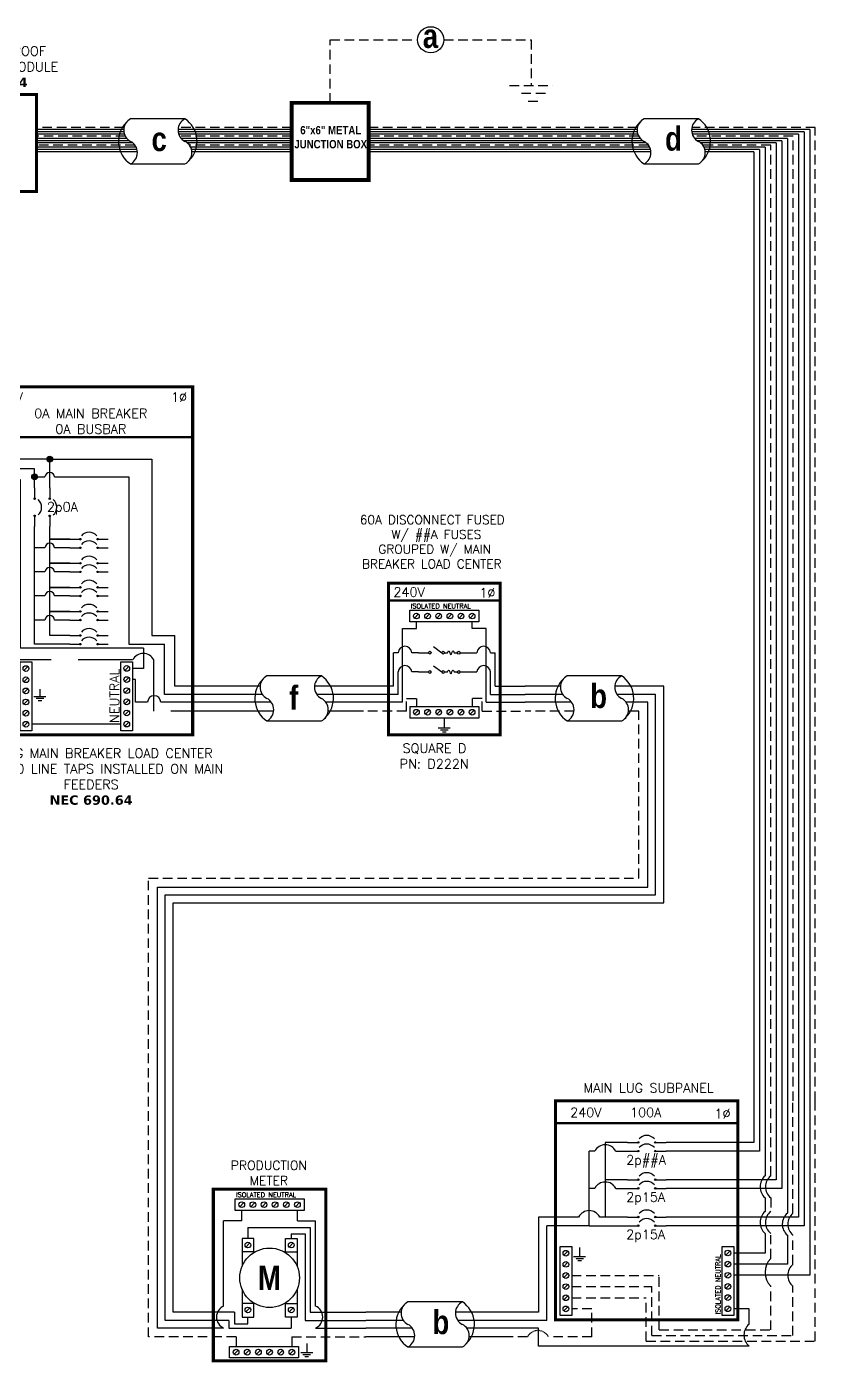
# Model space of a CAD drawing. Header units: feet. Extents: x 12814 to 13413, y 16036 to 16622.
# Drawn here: x 13105 to 13413, y 16100 to 16622 of the extents above; entities that cross this region are included whole.
import ezdxf

# ---------------------------------------------------------------- set-up
doc = ezdxf.new("R2010")
doc.units = ezdxf.units.FT
doc.header["$MEASUREMENT"] = 0
doc.linetypes.add('HIDDEN', pattern=[0.375, 0.25, -0.125])
for name, color, linetype in [('ONE LINE BLOCKS', 7, 'Continuous'), ('TABLES', 7, 'Continuous'), ('TEXT', 7, 'Continuous'), ('Z - TITLEBLOCK TXT', 7, 'Continuous')]:
    doc.layers.add(name, color=color, linetype=linetype)
doc.styles.add('ONE LINE TXT', font='techb___.ttf')
doc.styles.get("Standard").update_dxf_attribs({"font": 'simplex.shx'})

# ---------------------------------------------------------------- blocks, each defined once
blk = doc.blocks.new('*U6')
at = {"color": 7, "linetype": 'Continuous'}
for p, q in [((6.669, 2.433), (2.905, 2.433)), ((2.435, 1.711), (0, 1.711)), ((9.575, 1.711), (6.199, 1.711)), ((2.905, -0.69), (6.669, -0.69))]:
    blk.add_line(p, q, dxfattribs=at)
at = {"color": 10, "linetype": 'Continuous'}
for p, q in [((2.591, 1.149), (0, 1.149)), ((9.575, 1.149), (6.355, 1.149))]:
    blk.add_line(p, q, dxfattribs=at)
at = {"color": 253, "linetype": 'Continuous'}
for p, q in [((3.208, 0.611), (0, 0.611)), ((9.575, 0.611), (6.972, 0.611))]:
    blk.add_line(p, q, dxfattribs=at)
at = {"color": 7, "linetype": 'Continuous'}
for centre, start, end in [((3.942, 0.872), 133.97324, 236.42648), ((5.633, 0.872), 313.97324, 56.42648)]:
    blk.add_arc(centre, 1.874, start, end, dxfattribs=at)
at = {"layer": 'TEXT', "color": 92, "linetype": 'HIDDEN', "ltscale": 15}
for p, q in [((3.373, 0), (0, 0)), ((9.575, 0), (7.137, 0))]:
    blk.add_line(p, q, dxfattribs=at)
at = {"layer": 'Z - TITLEBLOCK TXT', "linetype": 'Continuous'}
for centre, start, end in [((3.315, 1.653), 117.66392, 242.33608), ((7.078, 1.653), 117.66392, 242.33608), ((2.496, 0.091), 297.66392, 62.33608), ((6.26, 0.091), 297.66392, 62.33608)]:
    blk.add_arc(centre, 0.882, start, end, dxfattribs=at)
blk = doc.blocks.new('M_LINE TAPS')
at = {"layer": 'ONE LINE BLOCKS', "linetype": 'Continuous'}
h = blk.add_hatch(color=254, dxfattribs=at)
h.dxf.hatch_style = 1
edge = h.paths.add_edge_path()
edge.add_arc((-12.115, 17.423), 0.197, 0, 360)
h = blk.add_hatch(color=254, dxfattribs=at)
h.dxf.hatch_style = 1
edge = h.paths.add_edge_path()
edge.add_arc((-13.164, 16.191), 0.197, 0, 360)
h = blk.add_hatch(color=1, dxfattribs=at)
h.dxf.hatch_style = 1
edge = h.paths.add_edge_path()
edge.add_arc((-13.164, 14.685), 0.0515, 0, 360)
h = blk.add_hatch(color=1, dxfattribs=at)
h.dxf.hatch_style = 1
edge = h.paths.add_edge_path()
edge.add_arc((-12.115, 14.685), 0.0515, 0, 360)
h = blk.add_hatch(color=1, dxfattribs=at)
h.dxf.hatch_style = 1
edge = h.paths.add_edge_path()
edge.add_arc((-13.164, 13.502), 0.0515, 0, 360)
h = blk.add_hatch(color=1, dxfattribs=at)
h.dxf.hatch_style = 1
edge = h.paths.add_edge_path()
edge.add_arc((-12.115, 13.502), 0.0515, 0, 360)
h = blk.add_hatch(color=1, dxfattribs=at)
h.dxf.hatch_style = 1
edge = h.paths.add_edge_path()
edge.add_arc((-9.991, 11.887), 0.0515, 0, 360)
h = blk.add_hatch(color=1, dxfattribs=at)
h.dxf.hatch_style = 1
edge = h.paths.add_edge_path()
edge.add_arc((-9.991, 11.288), 0.0515, 0, 360)
h = blk.add_hatch(color=1, dxfattribs=at)
h.dxf.hatch_style = 1
edge = h.paths.add_edge_path()
edge.add_arc((-8.808, 11.887), 0.0515, 0, 360)
h = blk.add_hatch(color=1, dxfattribs=at)
h.dxf.hatch_style = 1
edge = h.paths.add_edge_path()
edge.add_arc((-8.808, 11.288), 0.0515, 0, 360)
h = blk.add_hatch(color=1, dxfattribs=at)
h.dxf.hatch_style = 1
edge = h.paths.add_edge_path()
edge.add_arc((-9.991, 10.221), 0.0515, 0, 360)
h = blk.add_hatch(color=1, dxfattribs=at)
h.dxf.hatch_style = 1
edge = h.paths.add_edge_path()
edge.add_arc((-8.808, 10.221), 0.0515, 0, 360)
h = blk.add_hatch(color=1, dxfattribs=at)
h.dxf.hatch_style = 1
edge = h.paths.add_edge_path()
edge.add_arc((-9.991, 9.622), 0.0515, 0, 360)
h = blk.add_hatch(color=1, dxfattribs=at)
h.dxf.hatch_style = 1
edge = h.paths.add_edge_path()
edge.add_arc((-8.808, 9.622), 0.0515, 0, 360)
h = blk.add_hatch(color=1, dxfattribs=at)
h.dxf.hatch_style = 1
edge = h.paths.add_edge_path()
edge.add_arc((-9.991, 8.555), 0.0515, 0, 360)
h = blk.add_hatch(color=1, dxfattribs=at)
h.dxf.hatch_style = 1
edge = h.paths.add_edge_path()
edge.add_arc((-8.808, 8.555), 0.0515, 0, 360)
h = blk.add_hatch(color=1, dxfattribs=at)
h.dxf.hatch_style = 1
edge = h.paths.add_edge_path()
edge.add_arc((-9.991, 7.957), 0.0515, 0, 360)
h = blk.add_hatch(color=1, dxfattribs=at)
h.dxf.hatch_style = 1
edge = h.paths.add_edge_path()
edge.add_arc((-8.808, 7.957), 0.0515, 0, 360)
h = blk.add_hatch(color=1, dxfattribs=at)
h.dxf.hatch_style = 1
edge = h.paths.add_edge_path()
edge.add_arc((-9.991, 6.889), 0.0515, 0, 360)
h = blk.add_hatch(color=1, dxfattribs=at)
h.dxf.hatch_style = 1
edge = h.paths.add_edge_path()
edge.add_arc((-8.808, 6.889), 0.0515, 0, 360)
h = blk.add_hatch(color=1, dxfattribs=at)
h.dxf.hatch_style = 1
edge = h.paths.add_edge_path()
edge.add_arc((-9.991, 6.291), 0.0515, 0, 360)
h = blk.add_hatch(color=1, dxfattribs=at)
h.dxf.hatch_style = 1
edge = h.paths.add_edge_path()
edge.add_arc((-8.808, 6.291), 0.0515, 0, 360)
h = blk.add_hatch(color=1, dxfattribs=at)
h.dxf.hatch_style = 1
edge = h.paths.add_edge_path()
edge.add_arc((-9.991, 5.224), 0.0515, 0, 360)
h = blk.add_hatch(color=1, dxfattribs=at)
h.dxf.hatch_style = 1
edge = h.paths.add_edge_path()
edge.add_arc((-9.991, 4.625), 0.0515, 0, 360)
h = blk.add_hatch(color=1, dxfattribs=at)
h.dxf.hatch_style = 1
edge = h.paths.add_edge_path()
edge.add_arc((-8.808, 5.224), 0.0515, 0, 360)
h = blk.add_hatch(color=1, dxfattribs=at)
h.dxf.hatch_style = 1
edge = h.paths.add_edge_path()
edge.add_arc((-8.808, 4.625), 0.0515, 0, 360)
at = {"color": 155, "true_color": 0x647190}
blk.add_line((-16.567, 22.428), (-2.231, 22.428), dxfattribs=at)
at = {"color": 10, "linetype": 'Continuous'}
for p, q in [((-4.177, 1.149), (-4.177, 4.625)), ((-3.462, 4.625), (-3.462, 4.625)), ((0, 1.149), (-4.177, 1.149))]:
    blk.add_line(p, q, dxfattribs=at)
at = {"color": 7, "linetype": 'Continuous'}
for p, q in [((-3.464, 1.711), (-3.464, 5.224)), ((0, 1.711), (-3.464, 1.711))]:
    blk.add_line(p, q, dxfattribs=at)
at = {"color": 253, "linetype": 'Continuous'}
for p, q in [((-6.184, 2.177), (-6.39, 2.177)), ((-6.184, 0.611), (-6.184, 2.177)), ((-5.36, 0.611), (-6.184, 0.611)), ((0, 0.611), (-4.425, 0.611))]:
    blk.add_line(p, q, dxfattribs=at)
at = {"color": 7, "linetype": 'Continuous'}
blk.add_circle((-21.169, -2.704), 0.906, dxfattribs=at)
at = {"color": 253, "linetype": 'Continuous'}
blk.add_arc((-4.892, 0.584), 0.468, 3.28193, 176.71807, dxfattribs=at)
at = {"layer": 'ONE LINE BLOCKS', "lineweight": 50}
blk.add_line((-16.567, 18.948), (-2.231, 18.948), dxfattribs=at)
at = {"layer": 'ONE LINE BLOCKS', "lineweight": 50, "const_width": 0.21}
for points in [[(-20.599, 23.898), (-20.599, 26.892), (-17.258, 26.892), (-17.258, 23.898)], [(-16.567, -1.647), (-16.567, 22.428), (-2.231, 22.428), (-2.231, -1.647)]]:
    blk.add_lwpolyline(points, close=True, dxfattribs=at)
at = {"layer": 'TEXT', "color": 92, "linetype": 'HIDDEN', "ltscale": 15}
for p, q in [((-6.39, 3.547), (-15.333, 3.547)), ((-15.333, 3.547), (-15.333, 2.935)), ((-15.333, 2.935), (-14.165, 2.935)), ((-4.917, 0), (-4.917, 3.547)), ((0, 0), (-4.917, 0)), ((-14.165, -0.148), (-21.169, -0.148)), ((-21.169, -0.148), (-21.169, -1.798)), ((-21.169, -3.61), (-21.169, -5.799))]:
    blk.add_line(p, q, dxfattribs=at)
at = {"layer": 'TEXT', "color": 92, "linetype": 'Continuous', "ltscale": 15}
blk.add_line((-7.195, -0.918), (-13.361, -0.918), dxfattribs=at)
at = {"layer": 'TEXT', "color": 92, "linetype": 'Continuous', "flags": 128}
for points in [[(-13.205, 1.009), (-12.375, 1.009)], [(-12.79, 1.513), (-12.79, 1.009)], [(-12.519, 0.855), (-13.061, 0.855)], [(-12.663, 0.701), (-12.917, 0.701)]]:
    blk.add_lwpolyline(points, dxfattribs=at)
at = {"layer": 'TEXT', "color": 92, "linetype": 'Continuous', "ltscale": 4, "flags": 128}
for points in [[(-22.671, -5.799), (-19.666, -5.799)], [(-20.187, -6.356), (-22.151, -6.356)], [(-20.708, -6.913), (-21.63, -6.913)]]:
    blk.add_lwpolyline(points, dxfattribs=at)
at = {"layer": 'TEXT', "linetype": 'Continuous'}
blk.add_circle((-18.928, 25.395), 1.267, dxfattribs=at)
at = {"layer": 'TEXT', "color": 92, "linetype": 'Continuous', "ltscale": 0.3}
blk.add_arc((-5.647, 3.164), 0.824, 27.66392, 152.33608, dxfattribs=at)
at = {"layer": 'Z - TITLEBLOCK TXT', "color": 253, "linetype": 'Continuous'}
for p, q in [((-20.077, 15.98), (-20.077, 23.898)), ((-14.134, 15.98), (-20.077, 15.98)), ((-14.134, 4.344), (-14.134, 15.98)), ((-5.63, 4.344), (-14.134, 4.344)), ((-5.63, 4.344), (-5.63, 2.948)), ((-5.63, 2.948), (-6.39, 2.948))]:
    blk.add_line(p, q, dxfattribs=at)
at = {"layer": 'Z - TITLEBLOCK TXT', "color": 10, "linetype": 'Continuous'}
for p, q in [((-18.928, 16.744), (-18.928, 23.898)), ((-13.164, 16.744), (-18.928, 16.744)), ((-13.164, 15.429), (-13.164, 16.744)), ((-12.967, 16.191), (-12.446, 16.191)), ((-11.783, 16.191), (-6.656, 16.191)), ((-6.656, 16.191), (-6.656, 4.625)), ((-13.164, 4.625), (-13.164, 12.759)), ((-12.446, 11.288), (-13.164, 11.288)), ((-10.734, 11.288), (-11.783, 11.288)), ((-12.446, 9.622), (-13.164, 9.622)), ((-10.734, 9.622), (-11.783, 9.622)), ((-12.446, 7.957), (-13.164, 7.957)), ((-10.734, 7.957), (-11.783, 7.957)), ((-12.446, 6.291), (-13.164, 6.291)), ((-10.734, 6.291), (-11.783, 6.291)), ((-10.734, 4.625), (-13.164, 4.625)), ((-6.656, 4.625), (-4.177, 4.625))]:
    blk.add_line(p, q, dxfattribs=at)
at = {"layer": 'Z - TITLEBLOCK TXT', "color": 7, "linetype": 'Continuous'}
for p, q in [((-17.778, 17.423), (-17.778, 23.898)), ((-12.115, 17.423), (-17.778, 17.423)), ((-12.115, 15.429), (-12.115, 17.423)), ((-11.918, 17.423), (-5.044, 17.423)), ((-5.044, 17.423), (-5.044, 5.224)), ((-12.115, 10.221), (-12.115, 12.759)), ((-12.115, 11.887), (-10.734, 11.887)), ((-10.734, 11.887), (-12.115, 11.887)), ((-12.115, 8.555), (-12.115, 10.221)), ((-12.115, 10.221), (-10.734, 10.221)), ((-10.734, 10.221), (-12.115, 10.221)), ((-12.115, 6.889), (-12.115, 8.555)), ((-12.115, 8.555), (-10.734, 8.555)), ((-10.734, 8.555), (-12.115, 8.555)), ((-12.115, 5.224), (-12.115, 6.889)), ((-12.115, 6.889), (-10.734, 6.889)), ((-10.734, 6.889), (-12.115, 6.889)), ((-10.734, 5.224), (-12.115, 5.224)), ((-5.044, 5.224), (-3.464, 5.224))]:
    blk.add_line(p, q, dxfattribs=at)
at = {"layer": 'Z - TITLEBLOCK TXT', "color": 1, "linetype": 'Continuous'}
for p, q in [((-14.165, -1.378), (-14.165, 3.395)), ((-14.165, 3.395), (-13.361, 3.395)), ((-13.361, 3.395), (-13.361, -1.378)), ((-7.195, -1.366), (-7.195, 3.408)), ((-7.195, 3.408), (-6.39, 3.408)), ((-6.39, 3.408), (-6.39, -1.366)), ((-13.361, -1.378), (-14.165, -1.378)), ((-6.39, -1.366), (-7.195, -1.366))]:
    blk.add_line(p, q, dxfattribs=at)
at = {"layer": 'Z - TITLEBLOCK TXT', "color": 4, "linetype": 'Continuous'}
for p, q in [((-13.624, 3.075), (-13.902, 2.796)), ((-6.653, 3.087), (-6.932, 2.809)), ((-13.624, 2.304), (-13.902, 2.025)), ((-6.653, 2.317), (-6.932, 2.038)), ((-13.624, 1.533), (-13.902, 1.255)), ((-6.653, 1.546), (-6.932, 1.267)), ((-13.624, 0.762), (-13.902, 0.484)), ((-6.653, 0.775), (-6.932, 0.497)), ((-6.653, 0.004), (-6.932, -0.274)), ((-13.624, -0.008), (-13.902, -0.287)), ((-13.624, -0.779), (-13.902, -1.058)), ((-6.653, -0.766), (-6.932, -1.045))]:
    blk.add_line(p, q, dxfattribs=at)
at = {"layer": 'Z - TITLEBLOCK TXT', "color": 1, "linetype": 'Continuous', "flags": 128}
for points in [[(-13.164, 15.429), (-13.164, 14.685)], [(-13.164, 15.429), (-13.164, 14.685)], [(-12.115, 15.429), (-12.115, 14.685)], [(-12.115, 15.429), (-12.115, 14.685)], [(-13.164, 13.502), (-13.164, 12.759)], [(-12.115, 13.502), (-12.115, 12.759)], [(-10.734, 11.887), (-9.991, 11.887)], [(-10.734, 11.887), (-9.991, 11.887)], [(-10.734, 11.288), (-9.991, 11.288)], [(-10.734, 11.288), (-9.991, 11.288)], [(-8.808, 11.887), (-8.064, 11.887)], [(-8.808, 11.288), (-8.064, 11.288)], [(-10.734, 10.221), (-9.991, 10.221)], [(-10.734, 10.221), (-9.991, 10.221)], [(-8.808, 10.221), (-8.064, 10.221)], [(-10.734, 9.622), (-9.991, 9.622)], [(-10.734, 9.622), (-9.991, 9.622)], [(-8.808, 9.622), (-8.064, 9.622)], [(-10.734, 8.555), (-9.991, 8.555)], [(-10.734, 8.555), (-9.991, 8.555)], [(-8.808, 8.555), (-8.064, 8.555)], [(-10.734, 7.957), (-9.991, 7.957)], [(-10.734, 7.957), (-9.991, 7.957)], [(-8.808, 7.957), (-8.064, 7.957)], [(-10.734, 6.889), (-9.991, 6.889)], [(-10.734, 6.889), (-9.991, 6.889)], [(-8.808, 6.889), (-8.064, 6.889)], [(-10.734, 6.291), (-9.991, 6.291)], [(-10.734, 6.291), (-9.991, 6.291)], [(-8.808, 6.291), (-8.064, 6.291)], [(-10.734, 5.224), (-9.991, 5.224)], [(-10.734, 5.224), (-9.991, 5.224)], [(-10.734, 4.625), (-9.991, 4.625)], [(-10.734, 4.625), (-9.991, 4.625)], [(-8.808, 5.224), (-8.064, 5.224)], [(-8.808, 4.625), (-8.064, 4.625)]]:
    blk.add_lwpolyline(points, dxfattribs=at)
at = {"layer": 'Z - TITLEBLOCK TXT', "color": 7, "linetype": 'Continuous'}
for centre in [(-12.115, 17.423), (-12.115, 17.423), (-13.164, 16.191)]:
    blk.add_circle(centre, 0.197, dxfattribs=at)
at = {"layer": 'Z - TITLEBLOCK TXT', "color": 1, "linetype": 'Continuous'}
for centre in [(-13.164, 14.685), (-12.115, 14.685), (-13.164, 13.502), (-12.115, 13.502), (-9.991, 11.887), (-9.991, 11.288), (-8.808, 11.887), (-8.808, 11.288), (-9.991, 10.221), (-8.808, 10.221), (-9.991, 9.622), (-8.808, 9.622), (-9.991, 8.555), (-8.808, 8.555), (-9.991, 7.957), (-8.808, 7.957), (-9.991, 6.889), (-8.808, 6.889), (-9.991, 6.291), (-8.808, 6.291), (-9.991, 5.224), (-9.991, 4.625), (-8.808, 5.224), (-8.808, 4.625)]:
    blk.add_circle(centre, 0.0515, dxfattribs=at)
at = {"layer": 'Z - TITLEBLOCK TXT', "color": 4, "linetype": 'Continuous'}
for centre in [(-13.763, 2.935), (-6.792, 2.948), (-13.763, 2.165), (-6.792, 2.177), (-13.763, 1.394), (-6.792, 1.407), (-13.763, 0.623), (-13.763, -0.148), (-6.792, 0.636), (-6.792, -0.135), (-13.763, -0.918), (-6.792, -0.906)]:
    blk.add_circle(centre, 0.197, dxfattribs=at)
at = {"layer": 'Z - TITLEBLOCK TXT', "color": 10, "linetype": 'Continuous'}
for centre in [(-12.115, 16.172), (-12.115, 11.269), (-12.115, 9.603), (-12.115, 7.938), (-12.115, 6.272)]:
    blk.add_arc(centre, 0.332, 3.2937, 176.7063, dxfattribs=at)
at = {"layer": 'Z - TITLEBLOCK TXT', "color": 1, "linetype": 'Continuous'}
for centre, start, end in [((-13.375, 14.094), 310.3392, 49.6608), ((-12.326, 14.094), 310.3392, 49.6608), ((-9.399, 11.675), 40.3392, 139.6608), ((-9.399, 11.077), 40.3392, 139.6608), ((-9.399, 10.01), 40.3392, 139.6608), ((-9.399, 9.411), 40.3392, 139.6608), ((-9.399, 8.344), 40.3392, 139.6608), ((-9.399, 7.745), 40.3392, 139.6608), ((-9.399, 6.678), 40.3392, 139.6608), ((-9.399, 6.079), 40.3392, 139.6608), ((-9.399, 5.012), 40.3392, 139.6608), ((-9.399, 4.413), 40.3392, 139.6608)]:
    blk.add_arc(centre, 0.697, start, end, dxfattribs=at)
at = {"layer": 'TABLES', "color": 1, "linetype": 'Continuous'}
blk.add_text('NEUTRAL', height=0.648, rotation=90, dxfattribs=at).set_placement((-7.311, -0.826))
at = {"layer": 'TEXT', "color": 1, "attachment_point": 5}
for s, width, gutter_width, heights, insert, char_height in [('EXISTING\\P120/240V UTILITY METER', 0.05231, 7.17, [0], (-23.305, 25.455), 0.62775), ('240V', 0.14806, 0.75, [0], (-15.056, 21.71), 0.648), ('1∅', 0.14806, 0.75, [0], (-3.173, 21.71), 0.648), ('0A MAIN BREAKER\\P0A BUSBAR', 11.19903, 0.75, [0], (-9.274, 20.045), 0.648), ('2p0A', 0.14806, 0.75, [0], (-11.242, 14.016), 0.648), ('EXISTING MAIN BREAKER LOAD CENTER INSULATED LINE TAPS INSTALLED ON MAIN FEEDERS\\P{\\fVerdana|b1|i0|c0|p34;NEC 690.64}', 18.4888, 7.17, [5.996], (-9.253, -4.546), 0.648)]:
    blk.add_mtext_dynamic_manual_height_columns(s, width=width, gutter_width=gutter_width, heights=heights, dxfattribs=dict(at, insert=insert, char_height=char_height))
at = {"layer": 'Z - TITLEBLOCK TXT', "color": 253, "linetype": 'Continuous', "style": 'ONE LINE TXT'}
blk.add_text('M', height=1.662, dxfattribs=at).set_placement((-19.736, 24.559))
at = {"layer": 'Z - TITLEBLOCK TXT', "color": 1, "linetype": 'Continuous', "insert": (-21.734, -1.631), "char_height": 1.66239, "attachment_point": 1, "style": 'ONE LINE TXT'}
blk.add_mtext_dynamic_manual_height_columns('{\\W1;\\C256;a}', width=0.13853, gutter_width=2.132, heights=[0], dxfattribs=at)
blk = doc.blocks.new('*U12')
at = {"color": 155, "true_color": 0x647190}
blk.add_blockref('M_LINE TAPS', (0, 0), dxfattribs=at)
blk = doc.blocks.new('M_MAIN DISCONNECT')
at = {"color": 253, "linetype": 'Continuous'}
for p, q in [((10.94, -17.67), (10.94, -15.06)), ((32.69, -17.67), (32.69, -15.06)), ((5.45, -46.43), (5.45, -17.67)), ((5.45, -17.67), (10.94, -17.67)), ((38.18, -17.67), (32.69, -17.67)), ((38.18, -46.43), (38.18, -17.67)), ((5.45, -46.43), (-9.78, -46.43)), ((38.18, -46.43), (53.41, -46.43))]:
    blk.add_line(p, q, dxfattribs=at)
at = {"color": 7, "linetype": 'Continuous'}
for p, q in [((1.95, -40.22), (1.95, -27.1)), ((3.81, -27.1), (1.95, -27.1)), ((11.72, -27.1), (9.09, -27.1)), ((31.91, -27.1), (34.54, -27.1)), ((39.82, -27.1), (41.69, -27.1)), ((41.69, -40.22), (41.69, -27.1)), ((1.95, -40.22), (-9.78, -40.22)), ((41.69, -40.22), (53.41, -40.22))]:
    blk.add_line(p, q, dxfattribs=at)
at = {"color": 1, "linetype": 'Continuous'}
for p, q in [((21.88, -27.1), (23.12, -27.1)), ((25.67, -27.11), (26.91, -27.11)), ((21.88, -34.64), (23.12, -34.64)), ((25.67, -34.64), (26.91, -34.64))]:
    blk.add_line(p, q, dxfattribs=at)
at = {"color": 10, "linetype": 'Continuous'}
for p, q in [((3.81, -43.39), (3.81, -34.64)), ((11.72, -34.64), (9.09, -34.64)), ((31.91, -34.64), (34.54, -34.64)), ((39.82, -43.39), (39.82, -34.64)), ((3.81, -43.39), (-9.78, -43.39)), ((39.82, -43.39), (53.41, -43.39))]:
    blk.add_line(p, q, dxfattribs=at)
at = {"color": 7, "linetype": 'Continuous'}
for centre in [(6.45, -27.26), (37.18, -27.26)]:
    blk.add_arc(centre, 2.64, 3.2819, 176.7181, dxfattribs=at)
at = {"color": 10, "linetype": 'Continuous'}
for centre in [(6.45, -34.79), (37.18, -34.79)]:
    blk.add_arc(centre, 2.64, 3.2819, 176.7181, dxfattribs=at)
at = {"color": 1, "linetype": 'Continuous'}
for points in [[(23.12, -27.1), (23.5, -26.34), (24.4, -27.87), (25.22, -26.34), (25.67, -27.11)], [(23.12, -34.64), (23.5, -33.88), (24.4, -35.4), (25.22, -33.88), (25.67, -34.64)]]:
    blk.add_spline(points, degree=3, dxfattribs=at)
at = {"layer": 'ONE LINE BLOCKS', "lineweight": 50}
blk.add_line((0, -6.77), (43.61, -6.77), dxfattribs=at)
at = {"layer": 'ONE LINE BLOCKS', "lineweight": 50, "const_width": 1.19}
blk.add_lwpolyline([(0, -59.17), (0, 0), (43.61, 0), (43.61, -59.17)], close=True, dxfattribs=at)
at = {"layer": 'TEXT', "color": 92, "linetype": 'HIDDEN', "ltscale": 15}
for p, q in [((7.03, -49.88), (7.03, -44.94)), ((7.03, -44.94), (10.94, -44.94)), ((10.94, -44.94), (10.94, -48.08)), ((36.6, -44.94), (32.69, -44.94)), ((32.69, -44.94), (32.69, -48.08)), ((36.6, -49.88), (36.6, -44.94)), ((7.03, -49.88), (-9.78, -49.88)), ((36.6, -49.88), (53.41, -49.88))]:
    blk.add_line(p, q, dxfattribs=at)
at = {"layer": 'TEXT', "color": 92, "linetype": 'Continuous', "flags": 128}
for points in [[(19.48, -56.44), (24.16, -56.44)], [(23.35, -57.31), (20.29, -57.31)], [(21.82, -52.94), (21.82, -56.44)], [(22.53, -58.18), (21.1, -58.18)]]:
    blk.add_lwpolyline(points, dxfattribs=at)
at = {"layer": 'Z - TITLEBLOCK TXT', "color": 1, "linetype": 'Continuous'}
for p, q in [((8.34, -15.06), (8.34, -10.52)), ((8.34, -10.52), (35.29, -10.52)), ((35.29, -15.06), (8.34, -15.06)), ((35.29, -10.52), (35.29, -15.06)), ((17.54, -24.65), (20.8, -27.1)), ((11.72, -27.1), (15.64, -27.1)), ((27.99, -27.11), (31.91, -27.11)), ((11.72, -34.64), (15.64, -34.64)), ((17.54, -32.19), (20.8, -34.63)), ((27.99, -34.64), (31.91, -34.64)), ((8.34, -48.08), (35.29, -48.08)), ((8.34, -48.08), (8.34, -52.62)), ((35.29, -48.08), (35.29, -52.62)), ((35.29, -52.62), (8.34, -52.62))]:
    blk.add_line(p, q, dxfattribs=at)
at = {"layer": 'Z - TITLEBLOCK TXT', "color": 4, "linetype": 'Continuous'}
for p, q in [((11.73, -12), (10.15, -13.58)), ((16.08, -12), (14.5, -13.58)), ((20.43, -12), (18.86, -13.58)), ((24.78, -12), (23.21, -13.58)), ((29.13, -12), (27.56, -13.58)), ((33.48, -12), (31.91, -13.58)), ((11.73, -49.56), (10.15, -51.13)), ((16.08, -49.56), (14.5, -51.13)), ((20.43, -49.56), (18.86, -51.13)), ((24.78, -49.56), (23.21, -51.13)), ((29.13, -49.56), (27.56, -51.13)), ((33.48, -49.56), (31.91, -51.13))]:
    blk.add_line(p, q, dxfattribs=at)
for centre in [(10.94, -12.79), (15.29, -12.79), (19.64, -12.79), (23.99, -12.79), (28.34, -12.79), (32.69, -12.79), (10.94, -50.35), (15.29, -50.35), (19.64, -50.35), (23.99, -50.35), (28.34, -50.35), (32.69, -50.35)]:
    blk.add_circle(centre, 1.11, dxfattribs=at)
at = {"layer": 'Z - TITLEBLOCK TXT', "color": 1, "linetype": 'Continuous'}
for centre in [(16.18, -27.1), (21.34, -27.1), (27.45, -27.11), (16.18, -34.64), (21.34, -34.64), (27.45, -34.64)]:
    blk.add_circle(centre, 0.541, dxfattribs=at)
at = {"layer": 'TABLES', "color": 4, "linetype": 'Continuous'}
blk.add_text('ISOLATED NEUTRAL', height=1.8743, dxfattribs=at).set_placement((8.7, -9.86))
at = {"layer": 'TEXT', "color": 1}
for s, width, gutter_width, heights, insert, char_height, attachment_point in [('\\A1;\\pi4.1167;60A DISCONNECT FUSED \\P\\pi16.454;W/ ##A FUSES\\P\\pi11.355;GROUPED W/ MAIN \\P\\pi4.9392;BREAKER LOAD CENTER', 71.8931, 92.23, [24.13], (-15.26, 26.55), 3.4544, 1), ('240V', 0.1481, 0.75, [0], (8.07, -3.44), 3.658, 5), ('1∅', 0.1481, 0.75, [0], (38.63, -3.74), 3.658, 5), ('\\A1;\\pi3.6942,t21.982;SQUARE D\\P\\pi2.5621,t20.85;PN: D222N', 35.0816, 28.88, [13.54], (1.84, -62.59), 3.6576, 1)]:
    blk.add_mtext_dynamic_manual_height_columns(s, width=width, gutter_width=gutter_width, heights=heights, dxfattribs=dict(at, insert=insert, char_height=char_height, attachment_point=attachment_point))
blk = doc.blocks.new('*U13')
blk.add_blockref('M_MAIN DISCONNECT', (0, 0))
blk = doc.blocks.new('*U14')
at = {"layer": 'ONE LINE BLOCKS', "linetype": 'Continuous'}
h = blk.add_hatch(color=1, dxfattribs=at)
h.dxf.hatch_style = 1
edge = h.paths.add_edge_path()
edge.add_arc((32.25, -16.19), 0.291, 0, 360)
h = blk.add_hatch(color=1, dxfattribs=at)
h.dxf.hatch_style = 1
edge = h.paths.add_edge_path()
edge.add_arc((32.25, -19.57), 0.291, 0, 360)
h = blk.add_hatch(color=1, dxfattribs=at)
h.dxf.hatch_style = 1
edge = h.paths.add_edge_path()
edge.add_arc((38.92, -16.19), 0.291, 0, 360)
h = blk.add_hatch(color=1, dxfattribs=at)
h.dxf.hatch_style = 1
edge = h.paths.add_edge_path()
edge.add_arc((38.92, -19.57), 0.291, 0, 360)
h = blk.add_hatch(color=1, dxfattribs=at)
h.dxf.hatch_style = 1
edge = h.paths.add_edge_path()
edge.add_arc((32.25, -30.75), 0.291, 0, 360)
h = blk.add_hatch(color=1, dxfattribs=at)
h.dxf.hatch_style = 1
edge = h.paths.add_edge_path()
edge.add_arc((38.92, -30.75), 0.291, 0, 360)
h = blk.add_hatch(color=1, dxfattribs=at)
h.dxf.hatch_style = 1
edge = h.paths.add_edge_path()
edge.add_arc((32.25, -34.13), 0.291, 0, 360)
h = blk.add_hatch(color=1, dxfattribs=at)
h.dxf.hatch_style = 1
edge = h.paths.add_edge_path()
edge.add_arc((38.92, -34.13), 0.291, 0, 360)
h = blk.add_hatch(color=1, dxfattribs=at)
h.dxf.hatch_style = 1
edge = h.paths.add_edge_path()
edge.add_arc((32.25, -45.31), 0.291, 0, 360)
h = blk.add_hatch(color=1, dxfattribs=at)
h.dxf.hatch_style = 1
edge = h.paths.add_edge_path()
edge.add_arc((38.92, -45.31), 0.291, 0, 360)
h = blk.add_hatch(color=1, dxfattribs=at)
h.dxf.hatch_style = 1
edge = h.paths.add_edge_path()
edge.add_arc((32.25, -48.69), 0.291, 0, 360)
h = blk.add_hatch(color=1, dxfattribs=at)
h.dxf.hatch_style = 1
edge = h.paths.add_edge_path()
edge.add_arc((38.92, -48.69), 0.291, 0, 360)
at = {"color": 7, "linetype": 'Continuous'}
for p, q in [((77.44, 0), (77.44, -16.19)), ((86.14, 0), (86.14, -30.75)), ((94.84, 0), (94.84, -45.31)), ((28.05, -16.19), (19.39, -16.19)), ((19.39, -16.19), (19.39, -30.75)), ((77.44, -16.19), (43.12, -16.19)), ((28.05, -30.75), (19.39, -30.75)), ((19.39, -30.75), (19.39, -45.31)), ((86.14, -30.75), (43.12, -30.75)), ((8.98, -45.31), (-6.7, -45.31)), ((-6.7, -45.31), (-6.7, -82.47)), ((28.05, -45.31), (17.22, -45.31)), ((94.84, -45.31), (43.12, -45.31)), ((-6.7, -82.47), (-20.02, -82.47))]:
    blk.add_line(p, q, dxfattribs=at)
at = {"color": 10, "linetype": 'Continuous'}
for p, q in [((79.61, 0), (79.61, -19.57)), ((88.31, 0), (88.31, -34.13)), ((97.01, 0), (97.01, -48.69)), ((13.1, -34.13), (13.1, -19.57)), ((15.27, -19.57), (13.1, -19.57)), ((23.51, -19.57), (28.05, -19.57)), ((79.61, -19.57), (43.12, -19.57)), ((13.1, -48.69), (13.1, -34.13)), ((15.27, -34.13), (13.1, -34.13)), ((23.51, -34.13), (28.05, -34.13)), ((88.31, -34.13), (43.12, -34.13)), ((13.1, -48.69), (-3.41, -48.69)), ((-3.41, -85.65), (-3.41, -48.69)), ((13.1, -48.69), (28.05, -48.69)), ((97.01, -48.69), (43.12, -48.69)), ((-3.41, -85.65), (-20.02, -85.65))]:
    blk.add_line(p, q, dxfattribs=at)
at = {"color": 253, "linetype": 'Continuous'}
for p, q in [((81.79, 0), (81.79, -29.26)), ((90.49, 0), (90.49, -43.82)), ((99.19, 0), (99.19, -68.07)), ((81.79, -37.81), (81.79, -43.14)), ((81.79, -51.7), (81.79, -59.36)), ((90.49, -52.37), (90.49, -63.71)), ((81.79, -59.36), (69.51, -59.36)), ((90.49, -63.71), (69.51, -63.71)), ((99.19, -68.07), (69.51, -68.07)), ((75.52, -81.12), (69.51, -81.12)), ((75.52, -87.14), (75.52, -81.12)), ((-6.7, -88.69), (-20.02, -88.69)), ((-6.7, -95.69), (-6.7, -88.69)), ((75.52, -95.69), (-6.7, -95.69))]:
    blk.add_line(p, q, dxfattribs=at)
at = {"color": 10, "linetype": 'Continuous'}
for centre in [(19.39, -21.73), (19.39, -36.29)]:
    blk.add_arc(centre, 4.65, 27.6639, 152.3361, dxfattribs=at)
at = {"color": 253, "linetype": 'Continuous'}
for centre in [(85.37, -33.53), (85.37, -47.42), (94.07, -48.09), (79.1, -91.41)]:
    blk.add_arc(centre, 5.58, 129.9215, 230.0785, dxfattribs=at)
at = {"color": 7, "linetype": 'Continuous'}
blk.add_arc((13.1, -47.47), 4.65, 27.6639, 152.3361, dxfattribs=at)
at = {"layer": 'ONE LINE BLOCKS', "lineweight": 50}
blk.add_line((0, -8.7), (71.17, -8.7), dxfattribs=at)
at = {"layer": 'ONE LINE BLOCKS', "lineweight": 50, "const_width": 1.19}
blk.add_lwpolyline([(0, -85.47), (0, 0), (71.17, 0), (71.17, -85.47)], close=True, dxfattribs=at)
at = {"layer": 'TEXT', "color": 92, "linetype": 'HIDDEN', "ltscale": 15}
for p, q in [((83.96, -29.26), (83.96, 0)), ((92.66, -43.82), (92.66, 0)), ((101.36, -93.78), (101.36, 0)), ((83.96, -37.81), (83.96, -43.14)), ((83.96, -61.47), (83.96, -52.37)), ((92.66, -63.79), (92.66, -52.37)), ((6.27, -68.14), (40.48, -68.14)), ((6.27, -72.49), (37.56, -72.49)), ((37.56, -91.6), (37.56, -72.49)), ((40.48, -89.41), (40.48, -68.14)), ((83.96, -89.41), (83.96, -72.34)), ((92.66, -91.6), (92.66, -72.34)), ((6.27, -76.84), (35.36, -76.84)), ((35.36, -93.78), (35.36, -76.84)), ((14.11, -81.19), (6.27, -81.19)), ((14.11, -92.13), (14.11, -81.19)), ((-11.01, -92.13), (-20.02, -92.13)), ((14.11, -92.13), (-2.77, -92.13)), ((35.36, -93.78), (101.36, -93.78)), ((37.56, -91.6), (92.66, -91.6)), ((40.48, -89.41), (83.96, -89.41))]:
    blk.add_line(p, q, dxfattribs=at)
at = {"layer": 'TEXT', "color": 92, "linetype": 'HIDDEN', "flags": 128}
for points in [[(9.38, -57.21), (9.38, -60.71)], [(7.04, -60.71), (11.72, -60.71)], [(10.91, -61.58), (7.85, -61.58)], [(10.1, -62.45), (8.66, -62.45)]]:
    blk.add_lwpolyline(points, dxfattribs=at)
at = {"layer": 'TEXT', "color": 92, "linetype": 'Continuous', "ltscale": 4}
for centre, radius, start, end in [((87.43, -33.53), 5.51, 129.059, 230.941), ((87.43, -47.42), 5.51, 129.059, 230.941), ((96.13, -48.09), 5.51, 129.059, 230.941), ((89.87, -66.9), 8.03, 137.3778, 222.6222), ((96.13, -68.07), 5.51, 129.059, 230.941)]:
    blk.add_arc(centre, radius, start, end, dxfattribs=at)
at = {"layer": 'TEXT', "color": 92, "linetype": 'HIDDEN', "ltscale": 0.3}
blk.add_arc((-6.89, -94.29), 4.65, 27.6639, 152.3361, dxfattribs=at)
at = {"layer": 'Z - TITLEBLOCK TXT', "color": 1, "linetype": 'Continuous'}
for p, q in [((1.73, -83.79), (1.73, -56.84)), ((1.73, -56.84), (6.27, -56.84)), ((6.27, -56.84), (6.27, -83.79)), ((64.97, -83.71), (64.97, -56.77)), ((64.97, -56.77), (69.51, -56.77)), ((69.51, -56.77), (69.51, -83.71)), ((6.27, -83.79), (1.73, -83.79)), ((69.51, -83.71), (64.97, -83.71))]:
    blk.add_line(p, q, dxfattribs=at)
at = {"layer": 'Z - TITLEBLOCK TXT', "color": 4, "linetype": 'Continuous'}
for p, q in [((4.79, -58.65), (3.22, -60.22)), ((68.02, -58.58), (66.45, -60.15)), ((4.79, -63), (3.22, -64.57)), ((4.79, -67.35), (3.22, -68.92)), ((68.02, -62.93), (66.45, -64.5)), ((68.02, -67.28), (66.45, -68.85)), ((4.79, -71.7), (3.22, -73.27)), ((68.02, -71.63), (66.45, -73.2)), ((4.79, -76.05), (3.22, -77.62)), ((68.02, -75.98), (66.45, -77.55)), ((4.79, -80.4), (3.22, -81.97)), ((68.02, -80.33), (66.45, -81.9))]:
    blk.add_line(p, q, dxfattribs=at)
at = {"layer": 'Z - TITLEBLOCK TXT', "color": 1, "linetype": 'Continuous', "flags": 128}
for points in [[(28.05, -16.19), (32.25, -16.19)], [(28.05, -16.19), (32.25, -16.19)], [(28.05, -19.57), (32.25, -19.57)], [(28.05, -19.57), (32.25, -19.57)], [(38.92, -16.19), (43.12, -16.19)], [(38.92, -19.57), (43.12, -19.57)], [(28.05, -30.75), (32.25, -30.75)], [(28.05, -30.75), (32.25, -30.75)], [(38.92, -30.75), (43.12, -30.75)], [(28.05, -34.13), (32.25, -34.13)], [(28.05, -34.13), (32.25, -34.13)], [(38.92, -34.13), (43.12, -34.13)], [(28.05, -45.31), (32.25, -45.31)], [(28.05, -45.31), (32.25, -45.31)], [(38.92, -45.31), (43.12, -45.31)], [(28.05, -48.69), (32.25, -48.69)], [(28.05, -48.69), (32.25, -48.69)], [(38.92, -48.69), (43.12, -48.69)]]:
    blk.add_lwpolyline(points, dxfattribs=at)
at = {"layer": 'Z - TITLEBLOCK TXT', "color": 1, "linetype": 'Continuous'}
for centre in [(32.25, -16.19), (32.25, -19.57), (38.92, -16.19), (38.92, -19.57), (32.25, -30.75), (38.92, -30.75), (32.25, -34.13), (38.92, -34.13), (32.25, -45.31), (38.92, -45.31), (32.25, -48.69), (38.92, -48.69)]:
    blk.add_circle(centre, 0.291, dxfattribs=at)
at = {"layer": 'Z - TITLEBLOCK TXT', "color": 4, "linetype": 'Continuous'}
for centre in [(4, -59.44), (67.24, -59.36), (4, -63.79), (4, -68.14), (67.24, -63.71), (67.24, -68.07), (4, -72.49), (67.24, -72.42), (4, -76.84), (67.24, -76.77), (4, -81.19), (67.24, -81.12)]:
    blk.add_circle(centre, 1.11, dxfattribs=at)
at = {"layer": 'Z - TITLEBLOCK TXT', "color": 1, "linetype": 'Continuous'}
for centre in [(35.58, -17.38), (35.58, -20.76), (35.58, -31.94), (35.58, -35.32), (35.58, -46.5), (35.58, -49.88)]:
    blk.add_arc(centre, 3.93, 40.3392, 139.6608, dxfattribs=at)
at = {"layer": 'TABLES', "color": 1, "linetype": 'Continuous'}
for s, p in [('2p##A', (27.55, -24.8)), ('2p15A', (27.55, -39.36)), ('2p15A', (27.55, -53.92))]:
    blk.add_text(s, height=3.658, dxfattribs=at).set_placement(p)
at = {"layer": 'TABLES', "color": 4, "linetype": 'Continuous'}
blk.add_text('ISOLATED NEUTRAL', height=1.8743, rotation=90, dxfattribs=at).set_placement((64.31, -83.35))
at = {"layer": 'TEXT', "color": 1, "attachment_point": 5}
for s, width, gutter_width, insert, char_height in [('MAIN LUG SUBPANEL ', 62.3984, 7.17, (36.32, 5.07), 3.6576), ('240V', 0.1481, 0.75, (11.79, -4.45), 3.658), ('100A', 0.1481, 0.75, (35.17, -4.45), 3.658), ('1∅', 0.1481, 0.75, (65.15, -4.96), 3.658)]:
    blk.add_mtext_dynamic_manual_height_columns(s, width=width, gutter_width=gutter_width, heights=[0], dxfattribs=dict(at, insert=insert, char_height=char_height))

msp = doc.modelspace()

# ---------------------------------------------------------------- linework, layer by layer
at = {"color": 7, "linetype": 'Continuous'}
for p, q in [((13166.82, 16585.56), (13145.58, 16585.56)), ((13367.26, 16585.56), (13346.02, 16585.56)), ((13406.35, 16579.59), (13406.35, 16202.1)), ((13388.95, 16572.7), (13388.95, 16202.1)), ((13397.65, 16576.14), (13397.65, 16202.1)), ((13145.58, 16567.93), (13166.82, 16567.93)), ((13346.02, 16567.93), (13367.26, 16567.93)), ((13337.29, 16368.08), (13316.04, 16368.08)), ((13313.39, 16364), (13299.64, 16364)), ((13353.69, 16364), (13334.63, 16364)), ((13353.69, 16279.4), (13353.69, 16364)), ((13316.04, 16350.45), (13337.29, 16350.45)), ((13162.25, 16279.4), (13353.69, 16279.4)), ((13162.25, 16119.62), (13162.25, 16279.4)), ((13191.39, 16152.65), (13191.39, 16148.46)), ((13191.39, 16152.65), (13215.72, 16152.65)), ((13215.72, 16152.65), (13215.72, 16119.62)), ((13186.21, 16119.62), (13162.25, 16119.62)), ((13186.21, 16119.62), (13186.21, 16115.03)), ((13191.39, 16115.03), (13191.39, 16117.69)), ((13215.72, 16119.62), (13237.45, 16119.62)), ((13186.21, 16115.03), (13191.39, 16115.03))]:
    msp.add_line(p, q, dxfattribs=at)
at = {"color": 253, "linetype": 'Continuous'}
for p, q in [((13142.91, 16581.31), (13108.88, 16581.31)), ((13144.15, 16577.86), (13108.88, 16577.86)), ((13208.47, 16581.31), (13164.16, 16581.31)), ((13208.47, 16577.86), (13165.4, 16577.86)), ((13343.35, 16581.31), (13238.57, 16581.31)), ((13344.59, 16577.86), (13238.57, 16577.86)), ((13410.7, 16581.31), (13364.6, 16581.31)), ((13402, 16577.86), (13365.84, 16577.86)), ((13402, 16577.86), (13402, 16202.1)), ((13410.7, 16581.31), (13410.7, 16202.1)), ((13147.79, 16574.42), (13108.88, 16574.42)), ((13208.47, 16574.42), (13169.03, 16574.42)), ((13348.22, 16574.42), (13238.57, 16574.42)), ((13393.3, 16574.42), (13369.47, 16574.42)), ((13393.3, 16574.42), (13393.3, 16202.1)), ((13317.75, 16357.79), (13299.64, 16357.79)), ((13347.47, 16357.79), (13339, 16357.79)), ((13347.47, 16285.61), (13347.47, 16357.79)), ((13156.03, 16285.61), (13347.47, 16285.61)), ((13156.03, 16113.41), (13156.03, 16285.61)), ((13188.97, 16155.25), (13188.97, 16159.34)), ((13210.72, 16155.25), (13210.72, 16159.34)), ((13188.97, 16155.25), (13181.91, 16155.25)), ((13181.91, 16122.02), (13181.91, 16155.25)), ((13210.72, 16155.25), (13217.79, 16155.25)), ((13217.79, 16122.02), (13217.79, 16155.25)), ((13181.91, 16113.41), (13156.03, 16113.41)), ((13217.79, 16113.41), (13237.45, 16113.41))]:
    msp.add_line(p, q, dxfattribs=at)
at = {"color": 10, "linetype": 'Continuous'}
for p, q in [((13142.96, 16580.45), (13108.88, 16580.45)), ((13145.14, 16577), (13108.88, 16577)), ((13208.47, 16580.45), (13164.21, 16580.45)), ((13208.47, 16577), (13166.38, 16577)), ((13343.4, 16580.45), (13238.57, 16580.45)), ((13345.58, 16577), (13238.57, 16577)), ((13408.53, 16580.45), (13364.64, 16580.45)), ((13399.83, 16577), (13366.82, 16577)), ((13399.83, 16577), (13399.83, 16202.1)), ((13408.53, 16580.45), (13408.53, 16202.1)), ((13148.09, 16573.56), (13108.88, 16573.56)), ((13208.47, 16573.56), (13169.33, 16573.56)), ((13348.53, 16573.56), (13238.57, 16573.56)), ((13391.13, 16573.56), (13369.77, 16573.56)), ((13391.13, 16573.56), (13391.13, 16202.1)), ((13314.27, 16360.83), (13299.64, 16360.83)), ((13350.51, 16360.83), (13335.51, 16360.83)), ((13350.51, 16282.57), (13350.51, 16360.83)), ((13159.07, 16282.57), (13350.51, 16282.57)), ((13159.07, 16116.45), (13159.07, 16282.57)), ((13208.3, 16150.28), (13208.3, 16148.46)), ((13208.3, 16150.28), (13213.74, 16150.28)), ((13213.74, 16150.28), (13213.74, 16116.45)), ((13208.3, 16117.69), (13208.3, 16113.41)), ((13183.88, 16116.45), (13159.07, 16116.45)), ((13183.88, 16116.45), (13183.88, 16113.41)), ((13183.88, 16113.41), (13208.3, 16113.41)), ((13213.74, 16116.45), (13237.45, 16116.45))]:
    msp.add_line(p, q, dxfattribs=at)
at = {"linetype": 'Continuous'}
for p, q in [((13143.16, 16579.59), (13108.88, 16579.59)), ((13208.47, 16579.59), (13164.41, 16579.59)), ((13343.6, 16579.59), (13238.57, 16579.59)), ((13406.35, 16579.59), (13364.85, 16579.59)), ((13146.47, 16576.14), (13108.88, 16576.14)), ((13148.23, 16572.7), (13108.88, 16572.7)), ((13208.47, 16576.14), (13167.72, 16576.14)), ((13208.47, 16572.7), (13169.47, 16572.7)), ((13346.91, 16576.14), (13238.57, 16576.14)), ((13348.67, 16572.7), (13238.57, 16572.7)), ((13397.65, 16576.14), (13368.16, 16576.14)), ((13388.95, 16572.7), (13369.91, 16572.7))]:
    msp.add_line(p, q, dxfattribs=at)
at = {"color": 1, "linetype": 'Continuous'}
for p, q in [((13193.66, 16143.26), (13189.12, 16143.26)), ((13206.04, 16143.26), (13210.57, 16143.26)), ((13193.66, 16123.09), (13189.12, 16123.09)), ((13206.04, 16123.09), (13210.57, 16123.09))]:
    msp.add_line(p, q, dxfattribs=at)
at = {"color": 7, "linetype": 'Continuous'}
msp.add_circle((13262.75, 16616.39), 5.11, dxfattribs=at)
for centre, start, end in [((13151.43, 16576.75), 133.9732, 236.4265), ((13160.97, 16576.75), 313.9732, 56.4265), ((13351.87, 16576.75), 133.9732, 236.4265), ((13361.41, 16576.75), 313.9732, 56.4265), ((13331.44, 16359.27), 313.9732, 56.4265), ((13321.89, 16359.27), 133.9732, 236.4265)]:
    msp.add_arc(centre, 10.58, start, end, dxfattribs=at)
at = {"color": 253, "linetype": 'Continuous'}
for centre, start, end in [((13183.83, 16117.72), 113.9997, 246.0003), ((13215.87, 16117.72), 293.9997, 66.0003)]:
    msp.add_arc(centre, 4.71, start, end, dxfattribs=at)
at = {"layer": 'ONE LINE BLOCKS', "lineweight": 50}
for points, const_width in [([(13108.88, 16557.2), (13071.1, 16557.2), (13071.1, 16594.99), (13108.88, 16594.99)], 1.19), ([(13238.57, 16561.69), (13208.47, 16561.69), (13208.47, 16591.8), (13238.57, 16591.8)], 1.53), ([(13177.89, 16100.67), (13177.89, 16167.63), (13221.81, 16167.63), (13221.81, 16100.67)], 1.19)]:
    msp.add_lwpolyline(points, close=True, dxfattribs=dict(at, const_width=const_width))
at = {"layer": 'TEXT', "color": 92, "linetype": 'HIDDEN', "ltscale": 15}
for p, q in [((13223.52, 16591.8), (13223.52, 16616.39)), ((13223.52, 16616.39), (13257.63, 16616.39)), ((13267.86, 16616.39), (13301.97, 16616.39)), ((13301.97, 16616.39), (13301.97, 16598.6)), ((13143.02, 16582.17), (13108.88, 16582.17)), ((13208.47, 16582.17), (13164.26, 16582.17)), ((13343.45, 16582.17), (13238.57, 16582.17)), ((13412.88, 16582.17), (13364.7, 16582.17)), ((13412.88, 16202.1), (13412.88, 16582.17)), ((13143.54, 16578.72), (13108.88, 16578.72)), ((13208.47, 16578.72), (13164.79, 16578.72)), ((13343.98, 16578.72), (13238.57, 16578.72)), ((13404.18, 16578.72), (13365.23, 16578.72)), ((13404.18, 16202.1), (13404.18, 16578.72)), ((13147.28, 16575.28), (13108.88, 16575.28)), ((13208.47, 16575.28), (13168.52, 16575.28)), ((13347.72, 16575.28), (13238.57, 16575.28)), ((13395.48, 16575.28), (13368.96, 16575.28)), ((13395.48, 16202.1), (13395.48, 16575.28)), ((13318.68, 16354.34), (13299.64, 16354.34)), ((13344.03, 16354.34), (13339.93, 16354.34)), ((13344.03, 16289.06), (13344.03, 16354.34)), ((13152.59, 16289.06), (13344.03, 16289.06)), ((13152.59, 16109.96), (13152.59, 16289.06)), ((13186.78, 16109.96), (13152.59, 16109.96)), ((13186.78, 16109.96), (13186.78, 16106.3)), ((13208.54, 16109.96), (13208.54, 16106.3)), ((13208.54, 16109.96), (13237.45, 16109.96))]:
    msp.add_line(p, q, dxfattribs=at)
at = {"layer": 'TEXT', "color": 92, "linetype": 'HIDDEN', "ltscale": 15, "flags": 128}
for points in [[(13293.49, 16598.6), (13310.45, 16598.6)], [(13307.51, 16595.46), (13296.43, 16595.46)], [(13304.57, 16592.32), (13299.37, 16592.32)]]:
    msp.add_lwpolyline(points, dxfattribs=at)
at = {"layer": 'TEXT', "color": 92, "linetype": 'Continuous', "flags": 128}
for points in [[(13214.33, 16107.38), (13214.33, 16103.88)], [(13211.99, 16103.88), (13216.67, 16103.88)], [(13215.86, 16103.01), (13212.8, 16103.01)], [(13215.05, 16102.15), (13213.61, 16102.15)]]:
    msp.add_lwpolyline(points, dxfattribs=at)
at = {"layer": 'TEXT', "linetype": 'Continuous'}
msp.add_circle((13199.85, 16133.07), 11.62, dxfattribs=at)
at = {"layer": 'Z - TITLEBLOCK TXT', "color": 1, "linetype": 'Continuous'}
for p, q in [((13186.38, 16159.34), (13186.38, 16163.88)), ((13186.38, 16163.88), (13213.32, 16163.88)), ((13213.32, 16159.34), (13186.38, 16159.34)), ((13213.32, 16163.88), (13213.32, 16159.34)), ((13189.12, 16148.46), (13189.12, 16137.55)), ((13193.66, 16148.46), (13189.12, 16148.46)), ((13193.66, 16142.91), (13193.66, 16148.46)), ((13206.04, 16142.91), (13206.04, 16148.46)), ((13206.04, 16148.46), (13210.57, 16148.46)), ((13210.57, 16148.46), (13210.57, 16137.55)), ((13189.12, 16128.6), (13189.12, 16117.69)), ((13210.57, 16128.6), (13210.57, 16117.69)), ((13193.66, 16117.69), (13193.66, 16123.24)), ((13206.04, 16117.69), (13206.04, 16123.24)), ((13189.12, 16117.69), (13193.66, 16117.69)), ((13210.57, 16117.69), (13206.04, 16117.69)), ((13184.19, 16101.76), (13184.19, 16106.3)), ((13184.19, 16106.3), (13211.13, 16106.3)), ((13211.13, 16101.76), (13184.19, 16101.76)), ((13211.13, 16106.3), (13211.13, 16101.76))]:
    msp.add_line(p, q, dxfattribs=at)
at = {"layer": 'Z - TITLEBLOCK TXT', "color": 4, "linetype": 'Continuous'}
for p, q in [((13189.76, 16162.4), (13188.19, 16160.83)), ((13194.11, 16162.4), (13192.54, 16160.83)), ((13198.46, 16162.4), (13196.89, 16160.83)), ((13202.81, 16162.4), (13201.24, 16160.83)), ((13207.16, 16162.4), (13205.59, 16160.83)), ((13211.51, 16162.4), (13209.94, 16160.83)), ((13192.18, 16146.65), (13190.6, 16145.07)), ((13209.09, 16146.65), (13207.52, 16145.07)), ((13192.18, 16121.28), (13190.6, 16119.71)), ((13209.09, 16121.28), (13207.52, 16119.71)), ((13187.57, 16104.82), (13186, 16103.24)), ((13191.92, 16104.82), (13190.35, 16103.24)), ((13196.27, 16104.82), (13194.7, 16103.24)), ((13200.62, 16104.82), (13199.05, 16103.24)), ((13204.97, 16104.82), (13203.4, 16103.24)), ((13209.32, 16104.82), (13207.75, 16103.24))]:
    msp.add_line(p, q, dxfattribs=at)
for centre in [(13188.97, 16161.61), (13193.32, 16161.61), (13197.67, 16161.61), (13202.02, 16161.61), (13206.37, 16161.61), (13210.72, 16161.61), (13191.39, 16145.86), (13208.3, 16145.86), (13191.39, 16120.5), (13208.3, 16120.5), (13186.78, 16104.03), (13191.13, 16104.03), (13195.48, 16104.03), (13199.83, 16104.03), (13204.18, 16104.03), (13208.54, 16104.03)]:
    msp.add_circle(centre, 1.11, dxfattribs=at)
at = {"layer": 'Z - TITLEBLOCK TXT', "linetype": 'Continuous'}
for centre, start, end in [((13147.89, 16581.15), 117.6639, 242.3361), ((13169.13, 16581.15), 117.6639, 242.3361), ((13348.33, 16581.15), 117.6639, 242.3361), ((13369.57, 16581.15), 117.6639, 242.3361), ((13143.27, 16572.34), 297.6639, 62.3361), ((13164.51, 16572.34), 297.6639, 62.3361), ((13343.71, 16572.34), 297.6639, 62.3361), ((13364.95, 16572.34), 297.6639, 62.3361), ((13318.35, 16363.67), 117.6639, 242.3361), ((13339.6, 16363.67), 117.6639, 242.3361), ((13313.73, 16354.86), 297.6639, 62.3361), ((13334.98, 16354.86), 297.6639, 62.3361)]:
    msp.add_arc(centre, 4.98, start, end, dxfattribs=at)

# ---------------------------------------------------------------- block references
at = {"color": 155, "true_color": 0x647190, "xscale": 5.644441731736358, "yscale": 5.644441731736358, "zscale": 5.644441731736358}
for name, p in [('*U12', (13182.41, 16354.34)), ('*U6', (13182.41, 16354.34)), ('*U6', (13237.45, 16109.96))]:
    msp.add_blockref(name, p, dxfattribs=at)
for name, p in [('*U13', (13246.23, 16404.22)), ('*U14', (13311.51, 16202.1))]:
    msp.add_blockref(name, p)

# ---------------------------------------------------------------- texts
at = {"layer": 'ONE LINE BLOCKS', "color": 1, "linetype": 'Continuous', "insert": (13223.71, 16582.75), "char_height": 3.2756, "width": 28.3929, "attachment_point": 2, "style": 'ONE LINE TXT'}
msp.add_mtext('6"x6" METAL JUNCTION BOX  ', dxfattribs=at)
at = {"layer": 'TABLES', "color": 1, "linetype": 'Continuous'}
msp.add_text('ISOLATED NEUTRAL', height=1.8743, dxfattribs=at).set_placement((13186.74, 16164.54))
at = {"layer": 'TEXT', "color": 1, "attachment_point": 5}
for s, width, insert, char_height in [(' \\PMOUNTED TO ROOF \\PUNDER SOLAR MODULE\\P{\\fVerdana|b1|i0|c0|p34;NEC 690.34}', 72.4158, (13089.11, 16608.91), 3.6576), ('PRODUCTION METER', 1.3203, (13199.57, 16173.98), 3.5433)]:
    msp.add_mtext_dynamic_manual_height_columns(s, width=width, gutter_width=7.17, heights=[0], dxfattribs=dict(at, insert=insert, char_height=char_height))
at = {"layer": 'Z - TITLEBLOCK TXT', "color": 253, "linetype": 'Continuous', "style": 'ONE LINE TXT'}
msp.add_text('M', height=9.38, dxfattribs=at).set_placement((13195.29, 16128.36))
at = {"layer": 'Z - TITLEBLOCK TXT', "color": 1, "linetype": 'Continuous', "char_height": 9.3833, "attachment_point": 1, "style": 'ONE LINE TXT'}
for s, insert in [('{\\W1;\\C256;a}', (13259.65, 16622.58)), ('{\\W1;\\C256;d}', (13354.23, 16582.51)), ('{\\W1;\\C256;c}', (13153.75, 16582.32)), ('{\\W1;\\C256;f}', (13207.5, 16364.19)), ('{\\W1;\\C256;b}', (13325, 16364.88)), ('{\\W1;\\C256;b}', (13263.43, 16120.44))]:
    msp.add_mtext_dynamic_manual_height_columns(s, width=0.1385, gutter_width=2.13, heights=[0], dxfattribs=dict(at, insert=insert))

doc.saveas('drawing.dxf')
